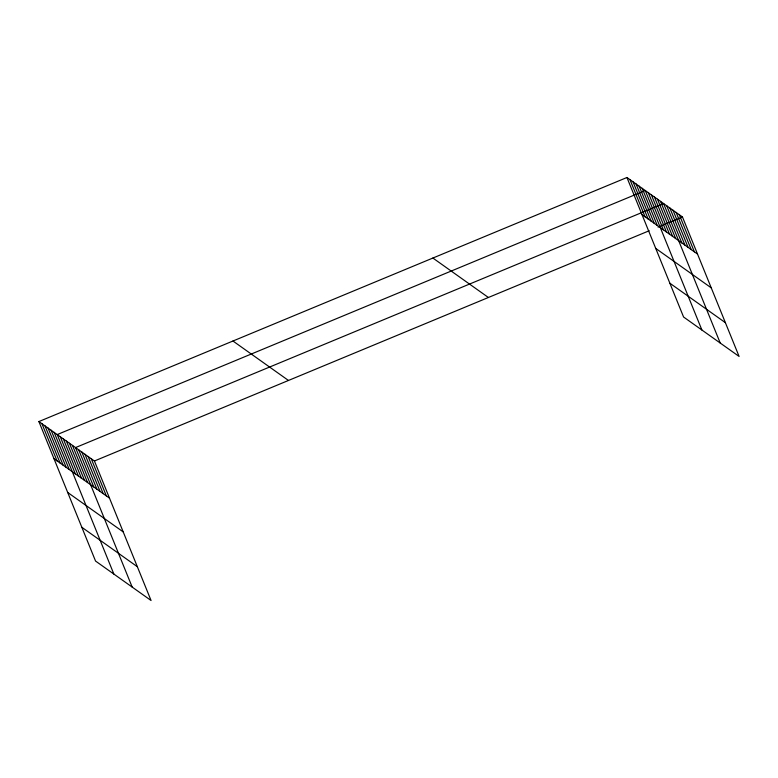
<?xml version="1.0" encoding="UTF-8"?>
<svg xmlns="http://www.w3.org/2000/svg" width="778" height="778" viewBox="0 0 778 778"><rect width="100%" height="100%" fill="white"/><g stroke="black" fill="none" stroke-linecap="round" stroke-linejoin="round"><path stroke-width="1.17" d="M38.9 421.559L94.42 460.994L151.058 600.499L95.548 561.055L38.9 421.559L626.942 177.501L682.452 216.945L739.1 356.441L683.58 317.006L626.942 177.501M94.42 460.994L649.192 230.755M658.062 227.069L682.452 216.945M642.015 214.64L697.535 254.075M655.737 248.415L711.248 287.86M669.868 283.221L725.388 322.666M432.889 258.043L488.399 297.488M232.953 341.017L288.473 380.461M53.974 458.689L109.494 498.134M67.696 492.464L123.206 531.909M81.826 527.27L137.346 566.715M679.311 214.709L694.384 251.848M676.16 212.482L691.243 249.612M673.019 210.245L688.092 247.375M669.868 208.008L684.951 245.138M666.727 205.771L681.8 242.901M720.224 343.03L663.585 203.535L75.544 447.583L132.182 587.089M660.532 201.366L675.605 238.496M657.478 199.197L672.552 236.327M654.424 197.029L669.498 234.159M651.371 194.86L666.445 231.99M648.317 192.691L663.391 229.821M701.902 330.018L645.263 190.522L57.222 434.571L113.86 574.067M642.21 188.354L657.284 225.484M639.156 186.185L654.23 223.315M636.103 184.016L651.176 221.147M633.049 181.848L648.123 218.978M629.995 179.669L645.069 216.809M91.269 458.767L106.343 495.897M88.128 456.53L103.202 493.66M84.977 454.294L100.061 491.424M81.836 452.057L96.91 489.187M78.685 449.82L93.768 486.95M72.49 445.415L87.564 482.555M69.437 443.246L84.51 480.376M66.383 441.077L81.457 478.207M63.329 438.909L78.403 476.039M60.276 436.74L75.349 473.87M54.168 432.403L69.242 469.533M51.115 430.234L66.188 467.364M48.061 428.065L63.135 465.195M45.007 425.897L60.081 463.027M41.954 423.728L57.027 460.858"/></g></svg>
